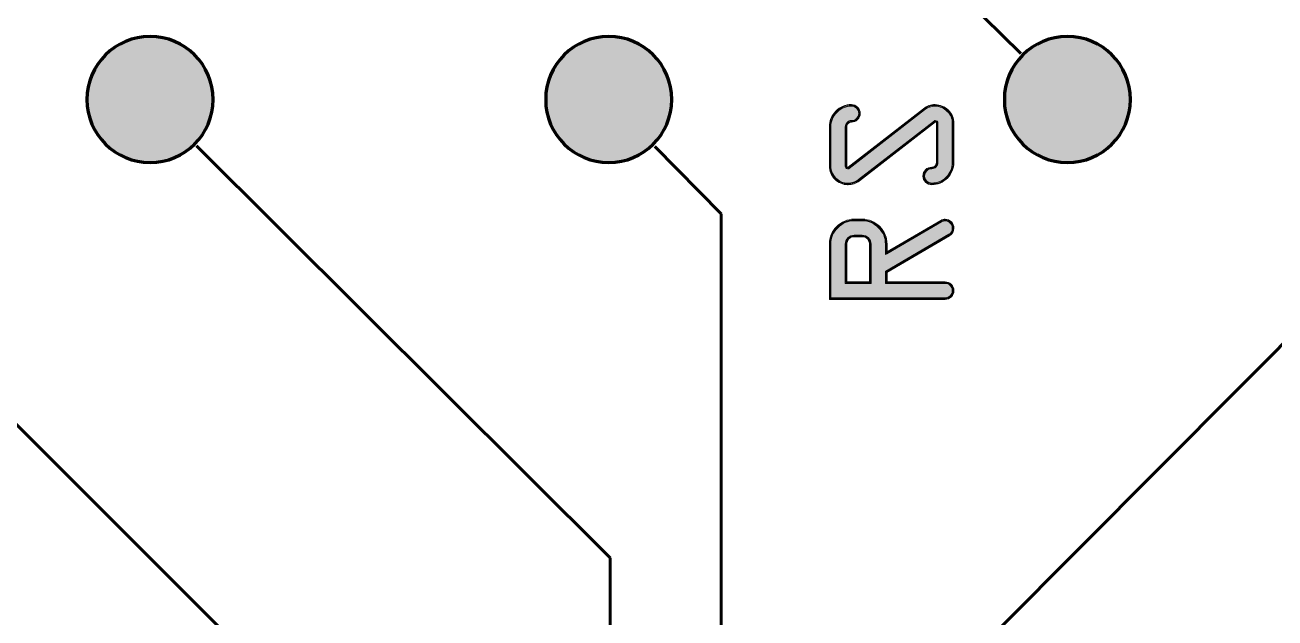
# Model space of a CAD drawing. Header units: inches. Extents: x 3.6 to 56.9, y 3.5 to 76.6.
# Drawn here: x 20.01 to 33.85, y 41.89 to 48.46 of the extents above; entities that cross this region are included whole.
import ezdxf

# ---------------------------------------------------------------- set-up
doc = ezdxf.new("R2010")
doc.units = ezdxf.units.IN
doc.header["$MEASUREMENT"] = 0
for name, color, linetype in [('board', 7, 'Continuous'), ('copper', 7, 'Continuous'), ('mask', 7, 'Continuous'), ('silk', 7, 'Continuous')]:
    doc.layers.add(name, color=color, linetype=linetype)

msp = doc.modelspace()

# ---------------------------------------------------------------- hatches: boundary and pattern name
at = {"layer": 'mask', "true_color": 0xffffff}
h = msp.add_hatch(color=7, dxfattribs=at)
edge = h.paths.add_edge_path()
edge.add_spline(control_points=[(21.394, 46.936), (21.008, 46.936), (20.695, 47.249), (20.695, 47.634), (20.695, 48.02), (21.008, 48.333), (21.394, 48.333), (21.779, 48.333), (22.092, 48.02), (22.092, 47.634), (22.092, 47.249), (21.779, 46.936), (21.394, 46.936)], knot_values=[0, 0, 0, 0, 1, 1, 1, 2, 2, 2, 3, 3, 3, 4, 4, 4, 4], degree=3, periodic=1)
h = msp.add_hatch(color=7, dxfattribs=at)
edge = h.paths.add_edge_path()
edge.add_spline(control_points=[(26.474, 46.936), (26.088, 46.936), (25.775, 47.249), (25.775, 47.634), (25.775, 48.02), (26.088, 48.333), (26.474, 48.333), (26.859, 48.333), (27.172, 48.02), (27.172, 47.634), (27.172, 47.249), (26.859, 46.936), (26.474, 46.936)], knot_values=[0, 0, 0, 0, 1, 1, 1, 2, 2, 2, 3, 3, 3, 4, 4, 4, 4], degree=3, periodic=1)
h = msp.add_hatch(color=7, dxfattribs=at)
edge = h.paths.add_edge_path()
edge.add_spline(control_points=[(31.554, 48.333), (31.939, 48.333), (32.252, 48.02), (32.252, 47.634), (32.252, 47.249), (31.939, 46.936), (31.554, 46.936), (31.168, 46.936), (30.855, 47.249), (30.855, 47.634), (30.855, 48.02), (31.168, 48.333), (31.554, 48.333)], knot_values=[0, 0, 0, 0, 1, 1, 1, 2, 2, 2, 3, 3, 3, 4, 4, 4, 4], degree=3, periodic=1)
at = {"layer": 'silk', "true_color": 0xffffff}
h = msp.add_hatch(color=7, dxfattribs=at)
h.dxf.hatch_style = 2
edge = h.paths.add_edge_path()
edge.add_spline(control_points=[(30.052, 46.709), (30.114, 46.709), (30.166, 46.731), (30.212, 46.776), (30.257, 46.822), (30.279, 46.874), (30.279, 46.936), (30.279, 46.936), (30.279, 47.371), (30.279, 47.371), (30.279, 47.424), (30.261, 47.467), (30.223, 47.503), (30.185, 47.54), (30.141, 47.559), (30.088, 47.561), (30.088, 47.561), (30.089, 47.57), (30.089, 47.57), (30.089, 47.57), (30.089, 47.561), (30.089, 47.561), (30.044, 47.561), (30.006, 47.547), (29.972, 47.519), (29.972, 47.519), (29.972, 47.519), (29.972, 47.519), (29.972, 47.519), (29.972, 47.519), (29.972, 47.519), (29.972, 47.519), (29.137, 46.87), (29.137, 46.87), (29.137, 46.87), (29.135, 46.868), (29.135, 46.868), (29.135, 46.868), (29.132, 46.868), (29.132, 46.868), (29.132, 46.868), (29.125, 46.868), (29.125, 46.868), (29.125, 46.868), (29.119, 46.868), (29.119, 46.868), (29.104, 46.868), (29.093, 46.88), (29.093, 46.898), (29.093, 46.898), (29.093, 47.332), (29.093, 47.332), (29.093, 47.35), (29.101, 47.368), (29.114, 47.381), (29.127, 47.395), (29.144, 47.402), (29.161, 47.402), (29.184, 47.402), (29.202, 47.409), (29.218, 47.425), (29.234, 47.441), (29.242, 47.458), (29.242, 47.481), (29.242, 47.503), (29.234, 47.521), (29.218, 47.537), (29.202, 47.554), (29.184, 47.561), (29.161, 47.561), (29.099, 47.561), (29.047, 47.539), (29.002, 47.493), (28.956, 47.447), (28.934, 47.395), (28.934, 47.332), (28.934, 47.332), (28.934, 46.898), (28.934, 46.898), (28.934, 46.846), (28.952, 46.803), (28.989, 46.765), (29.027, 46.727), (29.069, 46.709), (29.119, 46.709), (29.119, 46.709), (29.125, 46.709), (29.125, 46.709), (29.167, 46.709), (29.206, 46.722), (29.242, 46.748), (29.242, 46.748), (29.247, 46.74), (29.247, 46.74), (29.247, 46.74), (29.241, 46.747), (29.241, 46.747), (29.241, 46.747), (30.083, 47.4), (30.083, 47.4), (30.083, 47.4), (30.086, 47.402), (30.086, 47.402), (30.086, 47.402), (30.089, 47.402), (30.089, 47.402), (30.107, 47.402), (30.12, 47.39), (30.12, 47.371), (30.12, 47.371), (30.12, 46.936), (30.12, 46.936), (30.12, 46.918), (30.113, 46.901), (30.1, 46.888), (30.087, 46.875), (30.07, 46.868), (30.052, 46.868), (30.029, 46.868), (30.011, 46.86), (29.995, 46.844), (29.979, 46.828), (29.972, 46.81), (29.972, 46.787), (29.972, 46.765), (29.979, 46.747), (29.995, 46.732), (30.011, 46.716), (30.029, 46.709), (30.052, 46.709)], knot_values=[0, 0, 0, 0, 1, 1, 1, 2, 2, 2, 3, 3, 3, 4, 4, 4, 5, 5, 5, 6, 6, 6, 7, 7, 7, 8, 8, 8, 9, 9, 9, 10, 10, 10, 11, 11, 11, 12, 12, 12, 13, 13, 13, 14, 14, 14, 15, 15, 15, 16, 16, 16, 17, 17, 17, 18, 18, 18, 19, 19, 19, 20, 20, 20, 21, 21, 21, 22, 22, 22, 23, 23, 23, 24, 24, 24, 25, 25, 25, 26, 26, 26, 27, 27, 27, 28, 28, 28, 29, 29, 29, 30, 30, 30, 31, 31, 31, 32, 32, 32, 33, 33, 33, 34, 34, 34, 35, 35, 35, 36, 36, 36, 37, 37, 37, 38, 38, 38, 39, 39, 39, 40, 40, 40, 41, 41, 41, 42, 42, 42, 43, 43, 43, 43], degree=3, periodic=1)
edge = h.paths.add_edge_path()
edge.add_spline(control_points=[(30.052, 46.691), (30.026, 46.691), (30.002, 46.701), (29.983, 46.719), (29.964, 46.737), (29.954, 46.761), (29.954, 46.787), (29.954, 46.814), (29.964, 46.838), (29.983, 46.857), (30.001, 46.875), (30.026, 46.885), (30.052, 46.885), (30.066, 46.885), (30.077, 46.89), (30.088, 46.9), (30.098, 46.911), (30.102, 46.921), (30.102, 46.936), (30.102, 46.936), (30.102, 47.371), (30.102, 47.371), (30.102, 47.382), (30.1, 47.385), (30.089, 47.385), (30.089, 47.385), (30.089, 47.393), (30.089, 47.393), (30.089, 47.393), (30.094, 47.386), (30.094, 47.386), (30.094, 47.386), (29.252, 46.733), (29.252, 46.733), (29.252, 46.733), (29.252, 46.733), (29.252, 46.733), (29.252, 46.733), (29.252, 46.733), (29.252, 46.733), (29.214, 46.706), (29.17, 46.691), (29.125, 46.691), (29.125, 46.691), (29.119, 46.691), (29.119, 46.691), (29.065, 46.691), (29.017, 46.712), (28.977, 46.752), (28.937, 46.793), (28.917, 46.842), (28.917, 46.898), (28.917, 46.898), (28.917, 47.332), (28.917, 47.332), (28.917, 47.398), (28.941, 47.457), (28.989, 47.505), (29.037, 47.554), (29.095, 47.579), (29.161, 47.579), (29.188, 47.579), (29.212, 47.569), (29.23, 47.55), (29.249, 47.531), (29.259, 47.507), (29.259, 47.481), (29.259, 47.455), (29.249, 47.431), (29.23, 47.412), (29.212, 47.394), (29.187, 47.385), (29.161, 47.385), (29.148, 47.385), (29.138, 47.38), (29.127, 47.369), (29.115, 47.358), (29.111, 47.347), (29.111, 47.332), (29.111, 47.332), (29.111, 46.898), (29.111, 46.898), (29.111, 46.887), (29.112, 46.885), (29.119, 46.885), (29.119, 46.885), (29.125, 46.885), (29.125, 46.885), (29.125, 46.885), (29.132, 46.885), (29.132, 46.885), (29.132, 46.885), (29.132, 46.877), (29.132, 46.877), (29.132, 46.877), (29.126, 46.884), (29.126, 46.884), (29.126, 46.884), (29.961, 47.533), (29.961, 47.533), (29.961, 47.533), (29.966, 47.526), (29.966, 47.526), (29.966, 47.526), (29.961, 47.533), (29.961, 47.533), (29.997, 47.563), (30.04, 47.579), (30.089, 47.579), (30.089, 47.579), (30.089, 47.579), (30.089, 47.579), (30.089, 47.579), (30.089, 47.579), (30.089, 47.579), (30.145, 47.576), (30.195, 47.555), (30.235, 47.516), (30.276, 47.477), (30.296, 47.427), (30.296, 47.371), (30.296, 47.371), (30.296, 46.936), (30.296, 46.936), (30.296, 46.87), (30.272, 46.812), (30.224, 46.764), (30.176, 46.716), (30.118, 46.691), (30.052, 46.691)], knot_values=[0, 0, 0, 0, 1, 1, 1, 2, 2, 2, 3, 3, 3, 4, 4, 4, 5, 5, 5, 6, 6, 6, 7, 7, 7, 8, 8, 8, 9, 9, 9, 10, 10, 10, 11, 11, 11, 12, 12, 12, 13, 13, 13, 14, 14, 14, 15, 15, 15, 16, 16, 16, 17, 17, 17, 18, 18, 18, 19, 19, 19, 20, 20, 20, 21, 21, 21, 22, 22, 22, 23, 23, 23, 24, 24, 24, 25, 25, 25, 26, 26, 26, 27, 27, 27, 28, 28, 28, 29, 29, 29, 30, 30, 30, 31, 31, 31, 32, 32, 32, 33, 33, 33, 34, 34, 34, 35, 35, 35, 36, 36, 36, 37, 37, 37, 38, 38, 38, 39, 39, 39, 40, 40, 40, 41, 41, 41, 42, 42, 42, 43, 43, 43, 43], degree=3, periodic=1)
edge = h.paths.add_edge_path()
edge.add_spline(control_points=[(29.371, 45.598), (29.371, 45.598), (29.102, 45.598), (29.102, 45.598), (29.102, 45.598), (29.093, 45.598), (29.093, 45.598), (29.093, 45.598), (29.093, 45.607), (29.093, 45.607), (29.093, 45.607), (29.093, 46.034), (29.093, 46.034), (29.093, 46.059), (29.103, 46.083), (29.122, 46.103), (29.14, 46.122), (29.165, 46.132), (29.191, 46.132), (29.191, 46.132), (29.282, 46.132), (29.282, 46.132), (29.307, 46.132), (29.331, 46.122), (29.35, 46.103), (29.369, 46.083), (29.38, 46.06), (29.38, 46.034), (29.38, 46.034), (29.38, 45.607), (29.38, 45.607), (29.38, 45.607), (29.38, 45.598), (29.38, 45.598), (29.38, 45.598), (29.371, 45.598), (29.371, 45.598)], knot_values=[0, 0, 0, 0, 1, 1, 1, 2, 2, 2, 3, 3, 3, 4, 4, 4, 5, 5, 5, 6, 6, 6, 7, 7, 7, 8, 8, 8, 9, 9, 9, 10, 10, 10, 11, 11, 11, 12, 12, 12, 12], degree=3, periodic=1)
edge = h.paths.add_edge_path()
edge.add_spline(control_points=[(29.362, 45.607), (29.362, 45.607), (29.362, 46.034), (29.362, 46.034), (29.362, 46.056), (29.354, 46.073), (29.338, 46.09), (29.321, 46.107), (29.303, 46.115), (29.282, 46.115), (29.282, 46.115), (29.191, 46.115), (29.191, 46.115), (29.168, 46.115), (29.151, 46.107), (29.134, 46.09), (29.118, 46.073), (29.111, 46.056), (29.111, 46.034), (29.111, 46.034), (29.111, 45.607), (29.111, 45.607), (29.111, 45.607), (29.102, 45.607), (29.102, 45.607), (29.102, 45.607), (29.102, 45.615), (29.102, 45.615), (29.102, 45.615), (29.371, 45.615), (29.371, 45.615), (29.371, 45.615), (29.371, 45.607), (29.371, 45.607), (29.371, 45.607), (29.362, 45.607), (29.362, 45.607)], knot_values=[0, 0, 0, 0, 1, 1, 1, 2, 2, 2, 3, 3, 3, 4, 4, 4, 5, 5, 5, 6, 6, 6, 7, 7, 7, 8, 8, 8, 9, 9, 9, 10, 10, 10, 11, 11, 11, 12, 12, 12, 12], degree=3, periodic=1)
edge = h.paths.add_edge_path()
edge.add_spline(control_points=[(30.199, 45.439), (30.221, 45.439), (30.239, 45.446), (30.255, 45.462), (30.271, 45.477), (30.279, 45.495), (30.279, 45.517), (30.279, 45.54), (30.271, 45.558), (30.255, 45.574), (30.239, 45.59), (30.221, 45.598), (30.199, 45.598), (30.199, 45.598), (29.547, 45.598), (29.547, 45.598), (29.547, 45.598), (29.538, 45.598), (29.538, 45.598), (29.538, 45.598), (29.538, 45.607), (29.538, 45.607), (29.538, 45.607), (29.538, 45.727), (29.538, 45.727), (29.538, 45.727), (29.538, 45.732), (29.538, 45.732), (29.538, 45.732), (29.543, 45.735), (29.543, 45.735), (29.543, 45.735), (30.24, 46.142), (30.24, 46.142), (30.24, 46.142), (30.244, 46.134), (30.244, 46.134), (30.244, 46.134), (30.239, 46.141), (30.239, 46.141), (30.267, 46.158), (30.279, 46.179), (30.279, 46.211), (30.279, 46.233), (30.271, 46.251), (30.255, 46.267), (30.239, 46.284), (30.221, 46.291), (30.199, 46.291), (30.187, 46.291), (30.174, 46.287), (30.159, 46.28), (30.159, 46.28), (30.155, 46.288), (30.155, 46.288), (30.155, 46.288), (30.159, 46.28), (30.159, 46.28), (30.159, 46.28), (29.552, 45.925), (29.552, 45.925), (29.552, 45.925), (29.538, 45.918), (29.538, 45.918), (29.538, 45.918), (29.538, 45.933), (29.538, 45.933), (29.538, 45.933), (29.538, 46.034), (29.538, 46.034), (29.538, 46.104), (29.514, 46.162), (29.462, 46.214), (29.411, 46.266), (29.352, 46.291), (29.282, 46.291), (29.282, 46.291), (29.191, 46.291), (29.191, 46.291), (29.121, 46.291), (29.062, 46.266), (29.01, 46.215), (28.959, 46.164), (28.934, 46.105), (28.934, 46.034), (28.934, 46.034), (28.934, 45.43), (28.934, 45.43), (28.934, 45.43), (28.926, 45.43), (28.926, 45.43), (28.926, 45.43), (28.926, 45.439), (28.926, 45.439), (28.926, 45.439), (30.199, 45.439), (30.199, 45.439)], knot_values=[0, 0, 0, 0, 1, 1, 1, 2, 2, 2, 3, 3, 3, 4, 4, 4, 5, 5, 5, 6, 6, 6, 7, 7, 7, 8, 8, 8, 9, 9, 9, 10, 10, 10, 11, 11, 11, 12, 12, 12, 13, 13, 13, 14, 14, 14, 15, 15, 15, 16, 16, 16, 17, 17, 17, 18, 18, 18, 19, 19, 19, 20, 20, 20, 21, 21, 21, 22, 22, 22, 23, 23, 23, 24, 24, 24, 25, 25, 25, 26, 26, 26, 27, 27, 27, 28, 28, 28, 29, 29, 29, 30, 30, 30, 31, 31, 31, 32, 32, 32, 32], degree=3, periodic=1)
edge = h.paths.add_edge_path()
edge.add_spline(control_points=[(30.199, 45.421), (30.199, 45.421), (28.926, 45.421), (28.926, 45.421), (28.926, 45.421), (28.917, 45.421), (28.917, 45.421), (28.917, 45.421), (28.917, 45.43), (28.917, 45.43), (28.917, 45.43), (28.917, 46.034), (28.917, 46.034), (28.917, 46.108), (28.944, 46.174), (28.998, 46.227), (29.052, 46.281), (29.117, 46.309), (29.191, 46.309), (29.191, 46.309), (29.282, 46.309), (29.282, 46.309), (29.356, 46.309), (29.421, 46.281), (29.475, 46.227), (29.529, 46.172), (29.556, 46.107), (29.556, 46.034), (29.556, 46.034), (29.556, 45.933), (29.556, 45.933), (29.556, 45.933), (29.547, 45.933), (29.547, 45.933), (29.547, 45.933), (29.543, 45.941), (29.543, 45.941), (29.543, 45.941), (30.15, 46.295), (30.15, 46.295), (30.15, 46.295), (30.151, 46.295), (30.151, 46.295), (30.151, 46.295), (30.151, 46.295), (30.151, 46.295), (30.168, 46.304), (30.185, 46.309), (30.199, 46.309), (30.225, 46.309), (30.249, 46.299), (30.268, 46.28), (30.286, 46.261), (30.296, 46.237), (30.296, 46.211), (30.296, 46.175), (30.28, 46.145), (30.249, 46.126), (30.249, 46.126), (30.248, 46.126), (30.248, 46.126), (30.248, 46.126), (30.248, 46.126), (30.248, 46.126), (30.248, 46.126), (29.552, 45.719), (29.552, 45.719), (29.552, 45.719), (29.547, 45.727), (29.547, 45.727), (29.547, 45.727), (29.556, 45.727), (29.556, 45.727), (29.556, 45.727), (29.556, 45.607), (29.556, 45.607), (29.556, 45.607), (29.547, 45.607), (29.547, 45.607), (29.547, 45.607), (29.547, 45.615), (29.547, 45.615), (29.547, 45.615), (30.199, 45.615), (30.199, 45.615), (30.225, 45.615), (30.249, 45.605), (30.268, 45.587), (30.286, 45.568), (30.296, 45.544), (30.296, 45.517), (30.296, 45.491), (30.286, 45.467), (30.268, 45.449), (30.249, 45.431), (30.225, 45.421), (30.199, 45.421)], knot_values=[0, 0, 0, 0, 1, 1, 1, 2, 2, 2, 3, 3, 3, 4, 4, 4, 5, 5, 5, 6, 6, 6, 7, 7, 7, 8, 8, 8, 9, 9, 9, 10, 10, 10, 11, 11, 11, 12, 12, 12, 13, 13, 13, 14, 14, 14, 15, 15, 15, 16, 16, 16, 17, 17, 17, 18, 18, 18, 19, 19, 19, 20, 20, 20, 21, 21, 21, 22, 22, 22, 23, 23, 23, 24, 24, 24, 25, 25, 25, 26, 26, 26, 27, 27, 27, 28, 28, 28, 29, 29, 29, 30, 30, 30, 31, 31, 31, 32, 32, 32, 32], degree=3, periodic=1)
h = msp.add_hatch(color=7, dxfattribs=at)
h.dxf.hatch_style = 2
edge = h.paths.add_edge_path()
edge.add_spline(control_points=[(30.052, 46.7), (30.027, 46.7), (30.006, 46.709), (29.989, 46.726), (29.972, 46.742), (29.963, 46.763), (29.963, 46.787), (29.963, 46.812), (29.972, 46.833), (29.989, 46.85), (30.006, 46.868), (30.027, 46.877), (30.052, 46.877), (30.068, 46.877), (30.082, 46.882), (30.094, 46.894), (30.105, 46.906), (30.111, 46.92), (30.111, 46.936), (30.111, 46.936), (30.111, 47.371), (30.111, 47.371), (30.111, 47.386), (30.104, 47.393), (30.089, 47.393), (30.089, 47.393), (29.247, 46.74), (29.247, 46.74), (29.21, 46.714), (29.169, 46.7), (29.125, 46.7), (29.125, 46.7), (29.119, 46.7), (29.119, 46.7), (29.067, 46.7), (29.022, 46.72), (28.983, 46.759), (28.945, 46.798), (28.926, 46.844), (28.926, 46.898), (28.926, 46.898), (28.926, 47.332), (28.926, 47.332), (28.926, 47.396), (28.949, 47.452), (28.995, 47.499), (29.042, 47.546), (29.097, 47.57), (29.161, 47.57), (29.186, 47.57), (29.207, 47.561), (29.224, 47.544), (29.242, 47.526), (29.25, 47.505), (29.25, 47.481), (29.25, 47.456), (29.242, 47.436), (29.224, 47.419), (29.207, 47.402), (29.186, 47.393), (29.161, 47.393), (29.146, 47.393), (29.132, 47.387), (29.12, 47.375), (29.108, 47.363), (29.102, 47.349), (29.102, 47.332), (29.102, 47.332), (29.102, 46.898), (29.102, 46.898), (29.102, 46.884), (29.108, 46.877), (29.119, 46.877), (29.119, 46.877), (29.125, 46.877), (29.125, 46.877), (29.125, 46.877), (29.132, 46.877), (29.132, 46.877), (29.132, 46.877), (29.966, 47.526), (29.966, 47.526), (30.001, 47.555), (30.042, 47.57), (30.089, 47.57), (30.143, 47.567), (30.19, 47.547), (30.229, 47.51), (30.268, 47.472), (30.288, 47.425), (30.288, 47.371), (30.288, 47.371), (30.288, 46.936), (30.288, 46.936), (30.288, 46.872), (30.264, 46.817), (30.218, 46.77), (30.171, 46.723), (30.116, 46.7), (30.052, 46.7)], knot_values=[0, 0, 0, 0, 1, 1, 1, 2, 2, 2, 3, 3, 3, 4, 4, 4, 5, 5, 5, 6, 6, 6, 7, 7, 7, 8, 8, 8, 9, 9, 9, 10, 10, 10, 11, 11, 11, 12, 12, 12, 13, 13, 13, 14, 14, 14, 15, 15, 15, 16, 16, 16, 17, 17, 17, 18, 18, 18, 19, 19, 19, 20, 20, 20, 21, 21, 21, 22, 22, 22, 23, 23, 23, 24, 24, 24, 25, 25, 25, 26, 26, 26, 27, 27, 27, 28, 28, 28, 29, 29, 29, 30, 30, 30, 31, 31, 31, 32, 32, 32, 33, 33, 33, 33], degree=3, periodic=1)
edge = h.paths.add_edge_path()
edge.add_spline(control_points=[(29.371, 45.607), (29.371, 45.607), (29.371, 46.034), (29.371, 46.034), (29.371, 46.058), (29.362, 46.078), (29.344, 46.096), (29.326, 46.114), (29.305, 46.123), (29.282, 46.123), (29.282, 46.123), (29.191, 46.123), (29.191, 46.123), (29.167, 46.123), (29.146, 46.114), (29.128, 46.096), (29.111, 46.078), (29.102, 46.058), (29.102, 46.034), (29.102, 46.034), (29.102, 45.607), (29.102, 45.607), (29.102, 45.607), (29.371, 45.607), (29.371, 45.607)], knot_values=[0, 0, 0, 0, 1, 1, 1, 2, 2, 2, 3, 3, 3, 4, 4, 4, 5, 5, 5, 6, 6, 6, 7, 7, 7, 8, 8, 8, 8], degree=3, periodic=1)
edge = h.paths.add_edge_path()
edge.add_spline(control_points=[(30.199, 45.43), (30.199, 45.43), (28.926, 45.43), (28.926, 45.43), (28.926, 45.43), (28.926, 46.034), (28.926, 46.034), (28.926, 46.107), (28.952, 46.169), (29.004, 46.221), (29.057, 46.274), (29.119, 46.3), (29.191, 46.3), (29.191, 46.3), (29.282, 46.3), (29.282, 46.3), (29.354, 46.3), (29.416, 46.273), (29.469, 46.22), (29.521, 46.167), (29.547, 46.105), (29.547, 46.034), (29.547, 46.034), (29.547, 45.933), (29.547, 45.933), (29.547, 45.933), (30.155, 46.288), (30.155, 46.288), (30.171, 46.296), (30.186, 46.3), (30.199, 46.3), (30.223, 46.3), (30.244, 46.291), (30.261, 46.274), (30.279, 46.256), (30.288, 46.235), (30.288, 46.211), (30.288, 46.177), (30.273, 46.151), (30.244, 46.134), (30.244, 46.134), (29.547, 45.727), (29.547, 45.727), (29.547, 45.727), (29.547, 45.607), (29.547, 45.607), (29.547, 45.607), (30.199, 45.607), (30.199, 45.607), (30.223, 45.607), (30.244, 45.598), (30.261, 45.58), (30.279, 45.563), (30.288, 45.542), (30.288, 45.517), (30.288, 45.493), (30.279, 45.472), (30.261, 45.455), (30.244, 45.439), (30.223, 45.43), (30.199, 45.43)], knot_values=[0, 0, 0, 0, 1, 1, 1, 2, 2, 2, 3, 3, 3, 4, 4, 4, 5, 5, 5, 6, 6, 6, 7, 7, 7, 8, 8, 8, 9, 9, 9, 10, 10, 10, 11, 11, 11, 12, 12, 12, 13, 13, 13, 14, 14, 14, 15, 15, 15, 16, 16, 16, 17, 17, 17, 18, 18, 18, 19, 19, 19, 20, 20, 20, 20], degree=3, periodic=1)

# ---------------------------------------------------------------- linework, layer by layer
at = {"layer": 'board', "color": 7, "lineweight": 20, "true_color": 0xffffff}
msp.add_open_spline([(56.852, 12.165), (56.852, 12.165), (55.334, 10.643), (55.334, 10.643), (55.334, 10.643), (43.947, 10.643), (43.947, 10.643), (43.947, 10.643), (41.417, 8.109), (41.417, 8.109), (41.417, 8.109), (8.776, 8.109), (8.776, 8.109), (8.776, 8.109), (6.246, 10.643), (6.246, 10.643), (6.246, 10.643), (4.711, 10.643), (4.711, 10.643), (4.219, 10.587), (3.773, 10.94), (3.715, 11.431), (3.707, 11.498), (3.707, 11.571), (3.715, 11.64), (3.715, 11.64), (3.715, 75.509), (3.715, 75.509), (3.657, 76.002), (4.01, 76.448), (4.501, 76.506), (4.571, 76.514), (4.641, 76.514), (4.711, 76.506), (4.711, 76.506), (55.856, 76.506), (55.856, 76.506), (56.349, 76.564), (56.795, 76.21), (56.852, 75.718), (56.86, 75.648), (56.86, 75.578), (56.852, 75.509), (56.852, 75.509), (56.852, 12.165), (56.852, 12.165)], degree=3, knots=[0, 0, 0, 0, 1, 1, 1, 2, 2, 2, 3, 3, 3, 4, 4, 4, 5, 5, 5, 6, 6, 6, 7, 7, 7, 8, 8, 8, 9, 9, 9, 10, 10, 10, 11, 11, 11, 12, 12, 12, 13, 13, 13, 14, 14, 14, 15, 15, 15, 15], dxfattribs=at)
at = {"layer": 'copper', "color": 7, "lineweight": 60, "true_color": 0xffffff}
for points in [[(29.001, 50.15), (31.036, 48.145)], [(25.197, 38.749), (16.827, 47.12)], [(26.488, 42.559), (21.908, 47.121)], [(27.717, 46.369), (26.983, 47.116)], [(29.027, 39.992), (36.121, 47.119)], [(27.724, 27.338), (27.717, 46.369)], [(26.474, 22.233), (26.488, 42.559)]]:
    msp.add_lwpolyline(points, dxfattribs=at)
at = {"layer": 'copper', "color": 7, "lineweight": 50, "true_color": 0xffffff}
for points in [[(21.394, 46.936), (21.008, 46.936), (20.695, 47.249), (20.695, 47.634), (20.695, 48.02), (21.008, 48.333), (21.394, 48.333), (21.779, 48.333), (22.092, 48.02), (22.092, 47.634), (22.092, 47.249), (21.779, 46.936), (21.394, 46.936)], [(26.474, 46.936), (26.088, 46.936), (25.775, 47.249), (25.775, 47.634), (25.775, 48.02), (26.088, 48.333), (26.474, 48.333), (26.859, 48.333), (27.172, 48.02), (27.172, 47.634), (27.172, 47.249), (26.859, 46.936), (26.474, 46.936)], [(31.554, 48.333), (31.939, 48.333), (32.252, 48.02), (32.252, 47.634), (32.252, 47.249), (31.939, 46.936), (31.554, 46.936), (31.168, 46.936), (30.855, 47.249), (30.855, 47.634), (30.855, 48.02), (31.168, 48.333), (31.554, 48.333)]]:
    msp.add_open_spline(points, degree=3, knots=[0, 0, 0, 0, 1, 1, 1, 2, 2, 2, 3, 3, 3, 4, 4, 4, 4], dxfattribs=at)
at = {"layer": 'mask', "lineweight": 0}
for points in [[(21.394, 46.936), (21.008, 46.936), (20.695, 47.249), (20.695, 47.634), (20.695, 48.02), (21.008, 48.333), (21.394, 48.333), (21.779, 48.333), (22.092, 48.02), (22.092, 47.634), (22.092, 47.249), (21.779, 46.936), (21.394, 46.936)], [(26.474, 46.936), (26.088, 46.936), (25.775, 47.249), (25.775, 47.634), (25.775, 48.02), (26.088, 48.333), (26.474, 48.333), (26.859, 48.333), (27.172, 48.02), (27.172, 47.634), (27.172, 47.249), (26.859, 46.936), (26.474, 46.936)], [(31.554, 48.333), (31.939, 48.333), (32.252, 48.02), (32.252, 47.634), (32.252, 47.249), (31.939, 46.936), (31.554, 46.936), (31.168, 46.936), (30.855, 47.249), (30.855, 47.634), (30.855, 48.02), (31.168, 48.333), (31.554, 48.333)]]:
    msp.add_open_spline(points, degree=3, knots=[0, 0, 0, 0, 1, 1, 1, 2, 2, 2, 3, 3, 3, 4, 4, 4, 4], dxfattribs=at)
at = {"layer": 'mask', "color": 7, "lineweight": 80, "true_color": 0xffffff}
for points in [[(21.394, 46.936), (21.008, 46.936), (20.695, 47.249), (20.695, 47.634), (20.695, 48.02), (21.008, 48.333), (21.394, 48.333), (21.779, 48.333), (22.092, 48.02), (22.092, 47.634), (22.092, 47.249), (21.779, 46.936), (21.394, 46.936)], [(26.474, 46.936), (26.088, 46.936), (25.775, 47.249), (25.775, 47.634), (25.775, 48.02), (26.088, 48.333), (26.474, 48.333), (26.859, 48.333), (27.172, 48.02), (27.172, 47.634), (27.172, 47.249), (26.859, 46.936), (26.474, 46.936)], [(31.554, 48.333), (31.939, 48.333), (32.252, 48.02), (32.252, 47.634), (32.252, 47.249), (31.939, 46.936), (31.554, 46.936), (31.168, 46.936), (30.855, 47.249), (30.855, 47.634), (30.855, 48.02), (31.168, 48.333), (31.554, 48.333)]]:
    msp.add_open_spline(points, degree=3, knots=[0, 0, 0, 0, 1, 1, 1, 2, 2, 2, 3, 3, 3, 4, 4, 4, 4], dxfattribs=at)
at = {"layer": 'silk', "lineweight": 0}
for points, knots in [([(21.394, 46.936), (21.008, 46.936), (20.695, 47.249), (20.695, 47.634), (20.695, 48.02), (21.008, 48.333), (21.394, 48.333), (21.779, 48.333), (22.092, 48.02), (22.092, 47.634), (22.092, 47.249), (21.779, 46.936), (21.394, 46.936)], [0, 0, 0, 0, 1, 1, 1, 2, 2, 2, 3, 3, 3, 4, 4, 4, 4]), ([(26.474, 46.936), (26.088, 46.936), (25.775, 47.249), (25.775, 47.634), (25.775, 48.02), (26.088, 48.333), (26.474, 48.333), (26.859, 48.333), (27.172, 48.02), (27.172, 47.634), (27.172, 47.249), (26.859, 46.936), (26.474, 46.936)], [0, 0, 0, 0, 1, 1, 1, 2, 2, 2, 3, 3, 3, 4, 4, 4, 4]), ([(31.554, 48.333), (31.939, 48.333), (32.252, 48.02), (32.252, 47.634), (32.252, 47.249), (31.939, 46.936), (31.554, 46.936), (31.168, 46.936), (30.855, 47.249), (30.855, 47.634), (30.855, 48.02), (31.168, 48.333), (31.554, 48.333)], [0, 0, 0, 0, 1, 1, 1, 2, 2, 2, 3, 3, 3, 4, 4, 4, 4]), ([(30.052, 46.691), (30.026, 46.691), (30.002, 46.701), (29.983, 46.719), (29.964, 46.737), (29.954, 46.761), (29.954, 46.787), (29.954, 46.814), (29.964, 46.838), (29.983, 46.857), (30.001, 46.875), (30.026, 46.885), (30.052, 46.885), (30.066, 46.885), (30.077, 46.89), (30.088, 46.9), (30.098, 46.911), (30.102, 46.921), (30.102, 46.936), (30.102, 46.936), (30.102, 47.371), (30.102, 47.371), (30.102, 47.382), (30.1, 47.385), (30.089, 47.385), (30.089, 47.385), (30.089, 47.393), (30.089, 47.393), (30.089, 47.393), (30.094, 47.386), (30.094, 47.386), (30.094, 47.386), (29.252, 46.733), (29.252, 46.733), (29.252, 46.733), (29.252, 46.733), (29.252, 46.733), (29.252, 46.733), (29.252, 46.733), (29.252, 46.733), (29.214, 46.706), (29.17, 46.691), (29.125, 46.691), (29.125, 46.691), (29.119, 46.691), (29.119, 46.691), (29.065, 46.691), (29.017, 46.712), (28.977, 46.752), (28.937, 46.793), (28.917, 46.842), (28.917, 46.898), (28.917, 46.898), (28.917, 47.332), (28.917, 47.332), (28.917, 47.398), (28.941, 47.457), (28.989, 47.505), (29.037, 47.554), (29.095, 47.579), (29.161, 47.579), (29.188, 47.579), (29.212, 47.569), (29.23, 47.55), (29.249, 47.531), (29.259, 47.507), (29.259, 47.481), (29.259, 47.455), (29.249, 47.431), (29.23, 47.412), (29.212, 47.394), (29.187, 47.385), (29.161, 47.385), (29.148, 47.385), (29.138, 47.38), (29.127, 47.369), (29.115, 47.358), (29.111, 47.347), (29.111, 47.332), (29.111, 47.332), (29.111, 46.898), (29.111, 46.898), (29.111, 46.887), (29.112, 46.885), (29.119, 46.885), (29.119, 46.885), (29.125, 46.885), (29.125, 46.885), (29.125, 46.885), (29.132, 46.885), (29.132, 46.885), (29.132, 46.885), (29.132, 46.877), (29.132, 46.877), (29.132, 46.877), (29.126, 46.884), (29.126, 46.884), (29.126, 46.884), (29.961, 47.533), (29.961, 47.533), (29.961, 47.533), (29.966, 47.526), (29.966, 47.526), (29.966, 47.526), (29.961, 47.533), (29.961, 47.533), (29.997, 47.563), (30.04, 47.579), (30.089, 47.579), (30.089, 47.579), (30.089, 47.579), (30.089, 47.579), (30.089, 47.579), (30.089, 47.579), (30.089, 47.579), (30.145, 47.576), (30.195, 47.555), (30.235, 47.516), (30.276, 47.477), (30.296, 47.427), (30.296, 47.371), (30.296, 47.371), (30.296, 46.936), (30.296, 46.936), (30.296, 46.87), (30.272, 46.812), (30.224, 46.764), (30.176, 46.716), (30.118, 46.691), (30.052, 46.691)], [0, 0, 0, 0, 1, 1, 1, 2, 2, 2, 3, 3, 3, 4, 4, 4, 5, 5, 5, 6, 6, 6, 7, 7, 7, 8, 8, 8, 9, 9, 9, 10, 10, 10, 11, 11, 11, 12, 12, 12, 13, 13, 13, 14, 14, 14, 15, 15, 15, 16, 16, 16, 17, 17, 17, 18, 18, 18, 19, 19, 19, 20, 20, 20, 21, 21, 21, 22, 22, 22, 23, 23, 23, 24, 24, 24, 25, 25, 25, 26, 26, 26, 27, 27, 27, 28, 28, 28, 29, 29, 29, 30, 30, 30, 31, 31, 31, 32, 32, 32, 33, 33, 33, 34, 34, 34, 35, 35, 35, 36, 36, 36, 37, 37, 37, 38, 38, 38, 39, 39, 39, 40, 40, 40, 41, 41, 41, 42, 42, 42, 43, 43, 43, 43]), ([(30.052, 46.7), (30.027, 46.7), (30.006, 46.709), (29.989, 46.726), (29.972, 46.742), (29.963, 46.763), (29.963, 46.787), (29.963, 46.812), (29.972, 46.833), (29.989, 46.85), (30.006, 46.868), (30.027, 46.877), (30.052, 46.877), (30.068, 46.877), (30.082, 46.882), (30.094, 46.894), (30.105, 46.906), (30.111, 46.92), (30.111, 46.936), (30.111, 46.936), (30.111, 47.371), (30.111, 47.371), (30.111, 47.386), (30.104, 47.393), (30.089, 47.393), (30.089, 47.393), (29.247, 46.74), (29.247, 46.74), (29.21, 46.714), (29.169, 46.7), (29.125, 46.7), (29.125, 46.7), (29.119, 46.7), (29.119, 46.7), (29.067, 46.7), (29.022, 46.72), (28.983, 46.759), (28.945, 46.798), (28.926, 46.844), (28.926, 46.898), (28.926, 46.898), (28.926, 47.332), (28.926, 47.332), (28.926, 47.396), (28.949, 47.452), (28.995, 47.499), (29.042, 47.546), (29.097, 47.57), (29.161, 47.57), (29.186, 47.57), (29.207, 47.561), (29.224, 47.544), (29.242, 47.526), (29.25, 47.505), (29.25, 47.481), (29.25, 47.456), (29.242, 47.436), (29.224, 47.419), (29.207, 47.402), (29.186, 47.393), (29.161, 47.393), (29.146, 47.393), (29.132, 47.387), (29.12, 47.375), (29.108, 47.363), (29.102, 47.349), (29.102, 47.332), (29.102, 47.332), (29.102, 46.898), (29.102, 46.898), (29.102, 46.884), (29.108, 46.877), (29.119, 46.877), (29.119, 46.877), (29.125, 46.877), (29.125, 46.877), (29.125, 46.877), (29.132, 46.877), (29.132, 46.877), (29.132, 46.877), (29.966, 47.526), (29.966, 47.526), (30.001, 47.555), (30.042, 47.57), (30.089, 47.57), (30.143, 47.567), (30.19, 47.547), (30.229, 47.51), (30.268, 47.472), (30.288, 47.425), (30.288, 47.371), (30.288, 47.371), (30.288, 46.936), (30.288, 46.936), (30.288, 46.872), (30.264, 46.817), (30.218, 46.77), (30.171, 46.723), (30.116, 46.7), (30.052, 46.7)], [0, 0, 0, 0, 1, 1, 1, 2, 2, 2, 3, 3, 3, 4, 4, 4, 5, 5, 5, 6, 6, 6, 7, 7, 7, 8, 8, 8, 9, 9, 9, 10, 10, 10, 11, 11, 11, 12, 12, 12, 13, 13, 13, 14, 14, 14, 15, 15, 15, 16, 16, 16, 17, 17, 17, 18, 18, 18, 19, 19, 19, 20, 20, 20, 21, 21, 21, 22, 22, 22, 23, 23, 23, 24, 24, 24, 25, 25, 25, 26, 26, 26, 27, 27, 27, 28, 28, 28, 29, 29, 29, 30, 30, 30, 31, 31, 31, 32, 32, 32, 33, 33, 33, 33]), ([(30.052, 46.709), (30.114, 46.709), (30.166, 46.731), (30.212, 46.776), (30.257, 46.822), (30.279, 46.874), (30.279, 46.936), (30.279, 46.936), (30.279, 47.371), (30.279, 47.371), (30.279, 47.424), (30.261, 47.467), (30.223, 47.503), (30.185, 47.54), (30.141, 47.559), (30.088, 47.561), (30.088, 47.561), (30.089, 47.57), (30.089, 47.57), (30.089, 47.57), (30.089, 47.561), (30.089, 47.561), (30.044, 47.561), (30.006, 47.547), (29.972, 47.519), (29.972, 47.519), (29.972, 47.519), (29.972, 47.519), (29.972, 47.519), (29.972, 47.519), (29.972, 47.519), (29.972, 47.519), (29.137, 46.87), (29.137, 46.87), (29.137, 46.87), (29.135, 46.868), (29.135, 46.868), (29.135, 46.868), (29.132, 46.868), (29.132, 46.868), (29.132, 46.868), (29.125, 46.868), (29.125, 46.868), (29.125, 46.868), (29.119, 46.868), (29.119, 46.868), (29.104, 46.868), (29.093, 46.88), (29.093, 46.898), (29.093, 46.898), (29.093, 47.332), (29.093, 47.332), (29.093, 47.35), (29.101, 47.368), (29.114, 47.381), (29.127, 47.395), (29.144, 47.402), (29.161, 47.402), (29.184, 47.402), (29.202, 47.409), (29.218, 47.425), (29.234, 47.441), (29.242, 47.458), (29.242, 47.481), (29.242, 47.503), (29.234, 47.521), (29.218, 47.537), (29.202, 47.554), (29.184, 47.561), (29.161, 47.561), (29.099, 47.561), (29.047, 47.539), (29.002, 47.493), (28.956, 47.447), (28.934, 47.395), (28.934, 47.332), (28.934, 47.332), (28.934, 46.898), (28.934, 46.898), (28.934, 46.846), (28.952, 46.803), (28.989, 46.765), (29.027, 46.727), (29.069, 46.709), (29.119, 46.709), (29.119, 46.709), (29.125, 46.709), (29.125, 46.709), (29.167, 46.709), (29.206, 46.722), (29.242, 46.748), (29.242, 46.748), (29.247, 46.74), (29.247, 46.74), (29.247, 46.74), (29.241, 46.747), (29.241, 46.747), (29.241, 46.747), (30.083, 47.4), (30.083, 47.4), (30.083, 47.4), (30.086, 47.402), (30.086, 47.402), (30.086, 47.402), (30.089, 47.402), (30.089, 47.402), (30.107, 47.402), (30.12, 47.39), (30.12, 47.371), (30.12, 47.371), (30.12, 46.936), (30.12, 46.936), (30.12, 46.918), (30.113, 46.901), (30.1, 46.888), (30.087, 46.875), (30.07, 46.868), (30.052, 46.868), (30.029, 46.868), (30.011, 46.86), (29.995, 46.844), (29.979, 46.828), (29.972, 46.81), (29.972, 46.787), (29.972, 46.765), (29.979, 46.747), (29.995, 46.732), (30.011, 46.716), (30.029, 46.709), (30.052, 46.709)], [0, 0, 0, 0, 1, 1, 1, 2, 2, 2, 3, 3, 3, 4, 4, 4, 5, 5, 5, 6, 6, 6, 7, 7, 7, 8, 8, 8, 9, 9, 9, 10, 10, 10, 11, 11, 11, 12, 12, 12, 13, 13, 13, 14, 14, 14, 15, 15, 15, 16, 16, 16, 17, 17, 17, 18, 18, 18, 19, 19, 19, 20, 20, 20, 21, 21, 21, 22, 22, 22, 23, 23, 23, 24, 24, 24, 25, 25, 25, 26, 26, 26, 27, 27, 27, 28, 28, 28, 29, 29, 29, 30, 30, 30, 31, 31, 31, 32, 32, 32, 33, 33, 33, 34, 34, 34, 35, 35, 35, 36, 36, 36, 37, 37, 37, 38, 38, 38, 39, 39, 39, 40, 40, 40, 41, 41, 41, 42, 42, 42, 43, 43, 43, 43]), ([(30.199, 45.421), (30.199, 45.421), (28.926, 45.421), (28.926, 45.421), (28.926, 45.421), (28.917, 45.421), (28.917, 45.421), (28.917, 45.421), (28.917, 45.43), (28.917, 45.43), (28.917, 45.43), (28.917, 46.034), (28.917, 46.034), (28.917, 46.108), (28.944, 46.174), (28.998, 46.227), (29.052, 46.281), (29.117, 46.309), (29.191, 46.309), (29.191, 46.309), (29.282, 46.309), (29.282, 46.309), (29.356, 46.309), (29.421, 46.281), (29.475, 46.227), (29.529, 46.172), (29.556, 46.107), (29.556, 46.034), (29.556, 46.034), (29.556, 45.933), (29.556, 45.933), (29.556, 45.933), (29.547, 45.933), (29.547, 45.933), (29.547, 45.933), (29.543, 45.941), (29.543, 45.941), (29.543, 45.941), (30.15, 46.295), (30.15, 46.295), (30.15, 46.295), (30.151, 46.295), (30.151, 46.295), (30.151, 46.295), (30.151, 46.295), (30.151, 46.295), (30.168, 46.304), (30.185, 46.309), (30.199, 46.309), (30.225, 46.309), (30.249, 46.299), (30.268, 46.28), (30.286, 46.261), (30.296, 46.237), (30.296, 46.211), (30.296, 46.175), (30.28, 46.145), (30.249, 46.126), (30.249, 46.126), (30.248, 46.126), (30.248, 46.126), (30.248, 46.126), (30.248, 46.126), (30.248, 46.126), (30.248, 46.126), (29.552, 45.719), (29.552, 45.719), (29.552, 45.719), (29.547, 45.727), (29.547, 45.727), (29.547, 45.727), (29.556, 45.727), (29.556, 45.727), (29.556, 45.727), (29.556, 45.607), (29.556, 45.607), (29.556, 45.607), (29.547, 45.607), (29.547, 45.607), (29.547, 45.607), (29.547, 45.615), (29.547, 45.615), (29.547, 45.615), (30.199, 45.615), (30.199, 45.615), (30.225, 45.615), (30.249, 45.605), (30.268, 45.587), (30.286, 45.568), (30.296, 45.544), (30.296, 45.517), (30.296, 45.491), (30.286, 45.467), (30.268, 45.449), (30.249, 45.431), (30.225, 45.421), (30.199, 45.421)], [0, 0, 0, 0, 1, 1, 1, 2, 2, 2, 3, 3, 3, 4, 4, 4, 5, 5, 5, 6, 6, 6, 7, 7, 7, 8, 8, 8, 9, 9, 9, 10, 10, 10, 11, 11, 11, 12, 12, 12, 13, 13, 13, 14, 14, 14, 15, 15, 15, 16, 16, 16, 17, 17, 17, 18, 18, 18, 19, 19, 19, 20, 20, 20, 21, 21, 21, 22, 22, 22, 23, 23, 23, 24, 24, 24, 25, 25, 25, 26, 26, 26, 27, 27, 27, 28, 28, 28, 29, 29, 29, 30, 30, 30, 31, 31, 31, 32, 32, 32, 32]), ([(30.199, 45.43), (30.199, 45.43), (28.926, 45.43), (28.926, 45.43), (28.926, 45.43), (28.926, 46.034), (28.926, 46.034), (28.926, 46.107), (28.952, 46.169), (29.004, 46.221), (29.057, 46.274), (29.119, 46.3), (29.191, 46.3), (29.191, 46.3), (29.282, 46.3), (29.282, 46.3), (29.354, 46.3), (29.416, 46.273), (29.469, 46.22), (29.521, 46.167), (29.547, 46.105), (29.547, 46.034), (29.547, 46.034), (29.547, 45.933), (29.547, 45.933), (29.547, 45.933), (30.155, 46.288), (30.155, 46.288), (30.171, 46.296), (30.186, 46.3), (30.199, 46.3), (30.223, 46.3), (30.244, 46.291), (30.261, 46.274), (30.279, 46.256), (30.288, 46.235), (30.288, 46.211), (30.288, 46.177), (30.273, 46.151), (30.244, 46.134), (30.244, 46.134), (29.547, 45.727), (29.547, 45.727), (29.547, 45.727), (29.547, 45.607), (29.547, 45.607), (29.547, 45.607), (30.199, 45.607), (30.199, 45.607), (30.223, 45.607), (30.244, 45.598), (30.261, 45.58), (30.279, 45.563), (30.288, 45.542), (30.288, 45.517), (30.288, 45.493), (30.279, 45.472), (30.261, 45.455), (30.244, 45.439), (30.223, 45.43), (30.199, 45.43)], [0, 0, 0, 0, 1, 1, 1, 2, 2, 2, 3, 3, 3, 4, 4, 4, 5, 5, 5, 6, 6, 6, 7, 7, 7, 8, 8, 8, 9, 9, 9, 10, 10, 10, 11, 11, 11, 12, 12, 12, 13, 13, 13, 14, 14, 14, 15, 15, 15, 16, 16, 16, 17, 17, 17, 18, 18, 18, 19, 19, 19, 20, 20, 20, 20]), ([(30.199, 45.439), (30.221, 45.439), (30.239, 45.446), (30.255, 45.462), (30.271, 45.477), (30.279, 45.495), (30.279, 45.517), (30.279, 45.54), (30.271, 45.558), (30.255, 45.574), (30.239, 45.59), (30.221, 45.598), (30.199, 45.598), (30.199, 45.598), (29.547, 45.598), (29.547, 45.598), (29.547, 45.598), (29.538, 45.598), (29.538, 45.598), (29.538, 45.598), (29.538, 45.607), (29.538, 45.607), (29.538, 45.607), (29.538, 45.727), (29.538, 45.727), (29.538, 45.727), (29.538, 45.732), (29.538, 45.732), (29.538, 45.732), (29.543, 45.735), (29.543, 45.735), (29.543, 45.735), (30.24, 46.142), (30.24, 46.142), (30.24, 46.142), (30.244, 46.134), (30.244, 46.134), (30.244, 46.134), (30.239, 46.141), (30.239, 46.141), (30.267, 46.158), (30.279, 46.179), (30.279, 46.211), (30.279, 46.233), (30.271, 46.251), (30.255, 46.267), (30.239, 46.284), (30.221, 46.291), (30.199, 46.291), (30.187, 46.291), (30.174, 46.287), (30.159, 46.28), (30.159, 46.28), (30.155, 46.288), (30.155, 46.288), (30.155, 46.288), (30.159, 46.28), (30.159, 46.28), (30.159, 46.28), (29.552, 45.925), (29.552, 45.925), (29.552, 45.925), (29.538, 45.918), (29.538, 45.918), (29.538, 45.918), (29.538, 45.933), (29.538, 45.933), (29.538, 45.933), (29.538, 46.034), (29.538, 46.034), (29.538, 46.104), (29.514, 46.162), (29.462, 46.214), (29.411, 46.266), (29.352, 46.291), (29.282, 46.291), (29.282, 46.291), (29.191, 46.291), (29.191, 46.291), (29.121, 46.291), (29.062, 46.266), (29.01, 46.215), (28.959, 46.164), (28.934, 46.105), (28.934, 46.034), (28.934, 46.034), (28.934, 45.43), (28.934, 45.43), (28.934, 45.43), (28.926, 45.43), (28.926, 45.43), (28.926, 45.43), (28.926, 45.439), (28.926, 45.439), (28.926, 45.439), (30.199, 45.439), (30.199, 45.439)], [0, 0, 0, 0, 1, 1, 1, 2, 2, 2, 3, 3, 3, 4, 4, 4, 5, 5, 5, 6, 6, 6, 7, 7, 7, 8, 8, 8, 9, 9, 9, 10, 10, 10, 11, 11, 11, 12, 12, 12, 13, 13, 13, 14, 14, 14, 15, 15, 15, 16, 16, 16, 17, 17, 17, 18, 18, 18, 19, 19, 19, 20, 20, 20, 21, 21, 21, 22, 22, 22, 23, 23, 23, 24, 24, 24, 25, 25, 25, 26, 26, 26, 27, 27, 27, 28, 28, 28, 29, 29, 29, 30, 30, 30, 31, 31, 31, 32, 32, 32, 32]), ([(29.371, 45.598), (29.371, 45.598), (29.102, 45.598), (29.102, 45.598), (29.102, 45.598), (29.093, 45.598), (29.093, 45.598), (29.093, 45.598), (29.093, 45.607), (29.093, 45.607), (29.093, 45.607), (29.093, 46.034), (29.093, 46.034), (29.093, 46.059), (29.103, 46.083), (29.122, 46.103), (29.14, 46.122), (29.165, 46.132), (29.191, 46.132), (29.191, 46.132), (29.282, 46.132), (29.282, 46.132), (29.307, 46.132), (29.331, 46.122), (29.35, 46.103), (29.369, 46.083), (29.38, 46.06), (29.38, 46.034), (29.38, 46.034), (29.38, 45.607), (29.38, 45.607), (29.38, 45.607), (29.38, 45.598), (29.38, 45.598), (29.38, 45.598), (29.371, 45.598), (29.371, 45.598)], [0, 0, 0, 0, 1, 1, 1, 2, 2, 2, 3, 3, 3, 4, 4, 4, 5, 5, 5, 6, 6, 6, 7, 7, 7, 8, 8, 8, 9, 9, 9, 10, 10, 10, 11, 11, 11, 12, 12, 12, 12]), ([(29.371, 45.607), (29.371, 45.607), (29.371, 46.034), (29.371, 46.034), (29.371, 46.058), (29.362, 46.078), (29.344, 46.096), (29.326, 46.114), (29.305, 46.123), (29.282, 46.123), (29.282, 46.123), (29.191, 46.123), (29.191, 46.123), (29.167, 46.123), (29.146, 46.114), (29.128, 46.096), (29.111, 46.078), (29.102, 46.058), (29.102, 46.034), (29.102, 46.034), (29.102, 45.607), (29.102, 45.607), (29.102, 45.607), (29.371, 45.607), (29.371, 45.607)], [0, 0, 0, 0, 1, 1, 1, 2, 2, 2, 3, 3, 3, 4, 4, 4, 5, 5, 5, 6, 6, 6, 7, 7, 7, 8, 8, 8, 8]), ([(29.362, 45.607), (29.362, 45.607), (29.362, 46.034), (29.362, 46.034), (29.362, 46.056), (29.354, 46.073), (29.338, 46.09), (29.321, 46.107), (29.303, 46.115), (29.282, 46.115), (29.282, 46.115), (29.191, 46.115), (29.191, 46.115), (29.168, 46.115), (29.151, 46.107), (29.134, 46.09), (29.118, 46.073), (29.111, 46.056), (29.111, 46.034), (29.111, 46.034), (29.111, 45.607), (29.111, 45.607), (29.111, 45.607), (29.102, 45.607), (29.102, 45.607), (29.102, 45.607), (29.102, 45.615), (29.102, 45.615), (29.102, 45.615), (29.371, 45.615), (29.371, 45.615), (29.371, 45.615), (29.371, 45.607), (29.371, 45.607), (29.371, 45.607), (29.362, 45.607), (29.362, 45.607)], [0, 0, 0, 0, 1, 1, 1, 2, 2, 2, 3, 3, 3, 4, 4, 4, 5, 5, 5, 6, 6, 6, 7, 7, 7, 8, 8, 8, 9, 9, 9, 10, 10, 10, 11, 11, 11, 12, 12, 12, 12])]:
    msp.add_open_spline(points, degree=3, knots=knots, dxfattribs=at)
at = {"layer": 'silk', "color": 18, "lineweight": 80, "true_color": 0x000000}
for points in [[(21.394, 46.936), (21.008, 46.936), (20.695, 47.249), (20.695, 47.634), (20.695, 48.02), (21.008, 48.333), (21.394, 48.333), (21.779, 48.333), (22.092, 48.02), (22.092, 47.634), (22.092, 47.249), (21.779, 46.936), (21.394, 46.936)], [(26.474, 46.936), (26.088, 46.936), (25.775, 47.249), (25.775, 47.634), (25.775, 48.02), (26.088, 48.333), (26.474, 48.333), (26.859, 48.333), (27.172, 48.02), (27.172, 47.634), (27.172, 47.249), (26.859, 46.936), (26.474, 46.936)], [(31.554, 48.333), (31.939, 48.333), (32.252, 48.02), (32.252, 47.634), (32.252, 47.249), (31.939, 46.936), (31.554, 46.936), (31.168, 46.936), (30.855, 47.249), (30.855, 47.634), (30.855, 48.02), (31.168, 48.333), (31.554, 48.333)]]:
    msp.add_open_spline(points, degree=3, knots=[0, 0, 0, 0, 1, 1, 1, 2, 2, 2, 3, 3, 3, 4, 4, 4, 4], dxfattribs=at)

doc.saveas('drawing.dxf')
